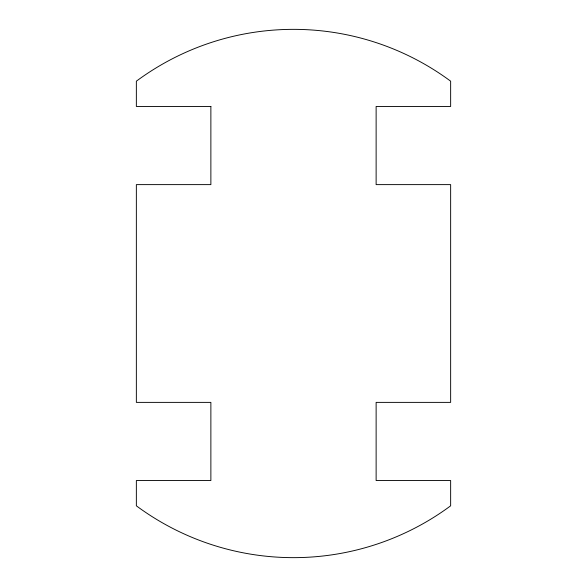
<?xml version="1.0" encoding="UTF-8"?>
<svg xmlns="http://www.w3.org/2000/svg" width="587" height="587" viewBox="0 0 587 587"><rect width="100%" height="100%" fill="white"/><g stroke="black" fill="none" stroke-linecap="round" stroke-linejoin="round"><path stroke-width="0.88" d="M210.872 106.46L136.353 106.46L136.353 81.182A264.15 264.15 0 0 1 450.647 81.182L450.647 106.46L376.128 106.46L376.128 184.619L450.647 184.619L450.647 402.381L376.128 402.381L376.128 480.54L450.647 480.54L450.647 505.818A264.15 264.15 0 0 1 136.353 505.818L136.353 480.54L210.872 480.54L210.872 402.381L136.353 402.381L136.353 184.619L210.872 184.619L210.872 106.46"/></g></svg>
